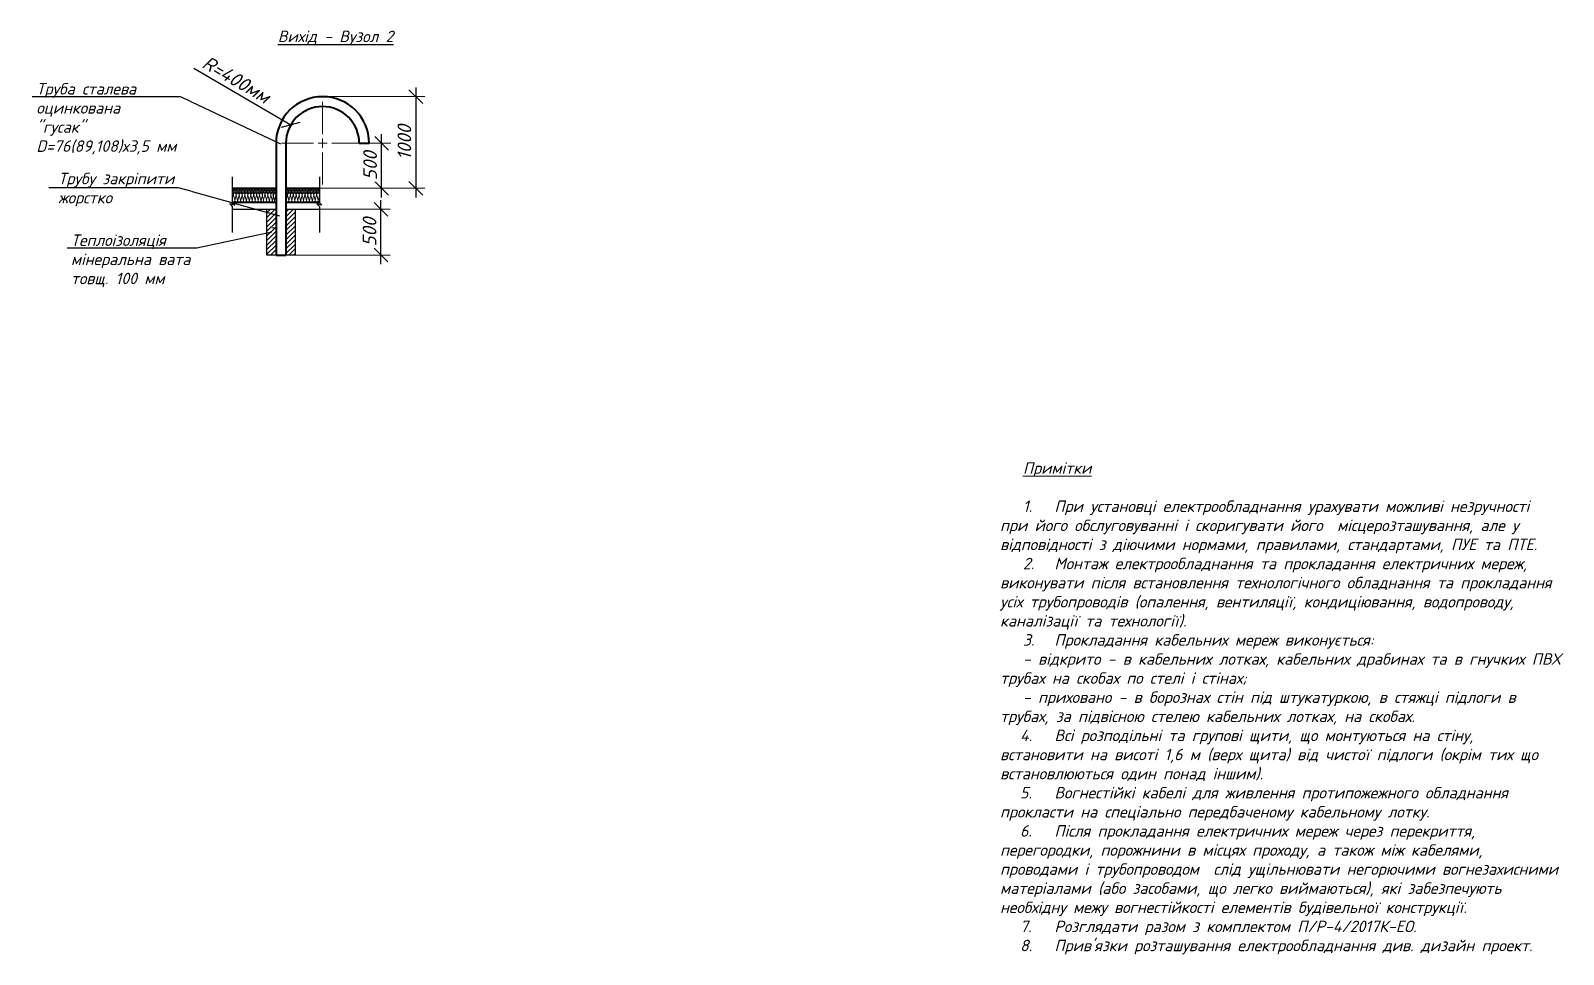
# Model space of a CAD drawing. Header units: millimetres. Extents: x -164867 to 807677, y -316775 to 513985.
# Drawn here: x 774235 to 807677, y 231348 to 251503 of the extents above; entities that cross this region are included whole.
import ezdxf
from ezdxf import colors
from ezdxf.entities.mleader import LeaderData, LeaderLine
from ezdxf.math import Vec2, Vec3

# ---------------------------------------------------------------- set-up
doc = ezdxf.new("R2010")
doc.units = ezdxf.units.MM
doc.layers.get('Defpoints').update_dxf_attribs({"color": 140})
doc.layers.add('0S-Insulation_pattern', color=120, linetype='Continuous')
doc.layers.add('выноски', color=7, linetype='Continuous')
doc.layers.add('okna', color=7, linetype='Continuous', lineweight=13)
doc.layers.add('Балки', color=5, linetype='Continuous', lineweight=30)
doc.styles.add('GOST 2.304', font='isocpeui.ttf')
doc.styles.add('ГОСТ', font='isocpeui.ttf')
doc.dimstyles.new('Копия ГОСТ М100', dxfattribs={"dimscale": 100, "dimtxt": 3, "dimasz": 3, "dimexe": 2, "dimexo": 0, "dimgap": 1, "dimtad": 1, "dimdec": 0, "dimzin": 0, "dimdsep": 46, "dimtxsty": 'ГОСТ', "dimblk": 'OBLIQUE', "dimcen": -1, "dimdle": 2, "dimadec": 0, "dimazin": 0, "dimtfac": 1, "dimtdec": 0, "dimtofl": 0, "dimtmove": 0, "dimatfit": 3, "dimldrblk": 'OBLIQUE', "dimfxl": 0.18, "dimtfill": 1, "dimtolj": 1, "dimtzin": 0, "dimlwe": 9, "dimarcsym": 0})

# ---------------------------------------------------------------- blocks, each defined once
blk = doc.blocks.new('_Oblique')
at = {"color": 0, "linetype": 'ByBlock', "lineweight": -2}
blk.add_line((-0.5, -0.5), (0.5, 0.5), dxfattribs=at)
blk = doc.blocks.new('*D514')
at = {"color": 0, "lineweight": -2, "ltscale": 10, "transparency": 16777216}
blk.add_line((782639, 250263), (782639, 247863), dxfattribs=at)
at = {"color": 0, "lineweight": 9, "ltscale": 10, "transparency": 16777216}
for p, q in [((780605, 250063), (782839, 250063)), ((780605, 248063), (782839, 248063))]:
    blk.add_line(p, q, dxfattribs=at)
at = {"layer": 'Defpoints', "color": 0, "ltscale": 10, "transparency": 16777216}
for p in [(780605, 250063), (780605, 248063), (782639, 248063)]:
    blk.add_point(p, dxfattribs=at)
at = {"color": 0, "lineweight": -2, "ltscale": 10, "transparency": 16777216, "xscale": 300, "yscale": 300, "zscale": 300}
for p, rotation in [((782639, 250063), 90), ((782639, 248063), 270)]:
    blk.add_blockref('_Oblique', p, dxfattribs=dict(at, rotation=rotation))
at = {"color": 0, "ltscale": 10, "transparency": 16777216, "insert": (782389, 249063), "char_height": 300, "attachment_point": 5, "rotation": 90, "style": 'ГОСТ', "bg_fill": 3, "box_fill_scale": 1.1, "bg_fill_color": 256, "bg_fill_true_color": 13158600, "bg_fill_transparency": 0}
blk.add_mtext('\\A1;1000', dxfattribs=at)
blk = doc.blocks.new('*D515')
at = {"layer": '0S-Insulation_pattern', "color": 0, "lineweight": -2, "transparency": 16777216}
blk.add_line((781879, 246407), (781879, 247807), dxfattribs=at)
at = {"layer": '0S-Insulation_pattern', "color": 0, "lineweight": 9, "transparency": 16777216}
for p, q in [((780005, 247607), (782079, 247607)), ((779805, 246607), (782079, 246607))]:
    blk.add_line(p, q, dxfattribs=at)
at = {"layer": 'Defpoints', "color": 0, "transparency": 16777216}
for p in [(780005, 247607), (779805, 246607)]:
    blk.add_point(p, dxfattribs=at)
at = {"layer": '0S-Insulation_pattern', "color": 0, "lineweight": -2, "transparency": 16777216, "xscale": 300, "yscale": 300, "zscale": 300}
for p, rotation in [((781879, 247607), 90), ((781879, 246607), 270)]:
    blk.add_blockref('_Oblique', p, dxfattribs=dict(at, rotation=rotation))
at = {"layer": '0S-Insulation_pattern', "color": 0, "lineweight": 5, "transparency": 16777216, "insert": (781629, 247107), "char_height": 300, "attachment_point": 5, "rotation": 90, "style": 'ГОСТ', "bg_fill": 3, "box_fill_scale": 1.1, "bg_fill_color": 256, "bg_fill_true_color": 13158600, "bg_fill_transparency": 0}
blk.add_mtext('\\A1;500', dxfattribs=at)
at = {"layer": 'Defpoints', "color": 0, "transparency": 16777216}
blk.add_point((781879, 247607), dxfattribs=at)
blk = doc.blocks.new('*D513')
at = {"color": 0, "lineweight": -2, "ltscale": 10, "transparency": 16777216}
blk.add_line((777797, 250687), (779914, 249450), dxfattribs=at)
at = {"color": 0, "lineweight": 9, "ltscale": 10, "transparency": 16777216}
for p, q in [((780605, 249247), (780605, 249947)), ((780605, 248947), (780605, 249147)), ((780405, 249047), (779705, 249047)), ((780505, 249047), (780705, 249047)), ((780605, 248847), (780605, 248147)), ((780805, 249047), (781505, 249047))]:
    blk.add_line(p, q, dxfattribs=at)
at = {"layer": 'Defpoints', "color": 0, "ltscale": 10, "transparency": 16777216}
for p in [(779914, 249450), (780605, 249047)]:
    blk.add_point(p, dxfattribs=at)
at = {"color": 0, "lineweight": -2, "ltscale": 10, "transparency": 16777216, "xscale": 300, "yscale": 300, "zscale": 300, "rotation": 329.6925627298368}
blk.add_blockref('_Oblique', (779914, 249450), dxfattribs=at)
at = {"color": 0, "ltscale": 10, "transparency": 16777216, "insert": (778723, 250436), "char_height": 300, "attachment_point": 5, "rotation": 329.6926, "style": 'ГОСТ', "bg_fill": 3, "box_fill_scale": 1.1, "bg_fill_color": 256, "bg_fill_true_color": 13158600, "bg_fill_transparency": 0}
blk.add_mtext('\\A1;R=400мм', dxfattribs=at)
blk = doc.blocks.new('_None')
blk = doc.blocks.new('*D516')
at = {"color": 0, "lineweight": -2, "ltscale": 10, "transparency": 16777216}
blk.add_line((781892, 247863), (781892, 249247), dxfattribs=at)
at = {"color": 0, "lineweight": 9, "ltscale": 10, "transparency": 16777216}
for p, q in [((781405, 249047), (782092, 249047)), ((780535, 248063), (782092, 248063))]:
    blk.add_line(p, q, dxfattribs=at)
at = {"layer": 'Defpoints', "color": 0, "ltscale": 10, "transparency": 16777216}
blk.add_point((780535, 248063), dxfattribs=at)
at = {"color": 0, "lineweight": -2, "ltscale": 10, "transparency": 16777216, "xscale": 300, "yscale": 300, "zscale": 300}
for p, rotation in [((781892, 249047), 90), ((781892, 248063), 270)]:
    blk.add_blockref('_Oblique', p, dxfattribs=dict(at, rotation=rotation))
at = {"color": 0, "ltscale": 10, "transparency": 16777216, "insert": (781642, 248555), "char_height": 300, "attachment_point": 5, "rotation": 90, "style": 'ГОСТ', "bg_fill": 3, "box_fill_scale": 1.1, "bg_fill_color": 256, "bg_fill_true_color": 13158600, "bg_fill_transparency": 0}
blk.add_mtext('\\A1;500', dxfattribs=at)
at = {"layer": 'Defpoints', "color": 0, "ltscale": 10, "transparency": 16777216}
for p in [(781405, 249047), (781892, 249047)]:
    blk.add_point(p, dxfattribs=at)

msp = doc.modelspace()

# ---------------------------------------------------------------- hatches: boundary and pattern name
at = {"ltscale": 10}
h = msp.add_hatch(dxfattribs=at)
h.set_pattern_fill('JIS_WOOD', color=256, scale=100)
h.set_pattern_definition([(45, (484998.876, 419135.026), (-50, 50), [])])
h.paths.add_polyline_path([(780004.55, 247197.61), (779804.55, 247197.61), (779804.55, 246606.97), (780004.55, 246606.97)])
h.paths.add_polyline_path([(780004.55, 247597.61), (779804.55, 247597.61), (779804.55, 247197.61), (780004.55, 247197.61)])
h.paths.add_polyline_path([(779588.55, 247597.61), (779388.55, 247597.61), (779388.55, 247472.41), (779588.55, 247454.89)])
h.paths.add_polyline_path([(779588.55, 247454.89), (779388.55, 247472.41), (779388.55, 247197.61), (779588.55, 247197.61)])
h.paths.add_polyline_path([(779588.55, 247197.61), (779388.55, 247197.61), (779388.55, 246606.97), (779588.55, 246606.97)])
h.paths.add_polyline_path([(779852.54, 247747.45), (780001.28, 247747.45), (779999.06, 247752.39), (779894.65, 247752.39), (779855.34, 247752.6)])

# ---------------------------------------------------------------- linework, layer by layer
at = {"lineweight": 40, "ltscale": 10}
for p, q in [((779588.55, 249046.56), (779588.55, 246606.97)), ((779804.55, 249046.56), (779804.55, 246606.97)), ((781404.55, 249046.56), (781620.55, 249046.56)), ((779588.55, 246606.97), (779804.55, 246606.97))]:
    msp.add_line(p, q, dxfattribs=at)
at = {"color": 124, "lineweight": 50}
for p, q in [((779588.55, 248062.56), (778634.13, 248062.56)), ((779588.55, 248062.56), (779498.52, 248062.56)), ((780535.21, 248062.56), (779804.55, 248062.56))]:
    msp.add_line(p, q, dxfattribs=at)
at = {"lineweight": 5}
for p, q in [((778634.13, 248061.07), (779588.55, 248061.07)), ((778634.13, 247961.07), (779594.28, 247961.07)), ((779498.52, 248061.07), (779588.55, 248061.07)), ((779498.52, 247961.07), (779594.28, 247961.07)), ((779804.55, 248061.07), (780535.21, 248061.07)), ((779804.55, 247961.07), (780535.15, 247961.07))]:
    msp.add_line(p, q, dxfattribs=at)
at = {"color": 5, "lineweight": 35}
for p, q in [((778634.13, 247757.58), (779588.55, 247757.58)), ((779498.52, 247757.58), (779588.55, 247757.58)), ((779804.55, 247757.58), (780535.03, 247757.58))]:
    msp.add_line(p, q, dxfattribs=at)
at = {"ltscale": 10}
for points in [[(778634.47, 248312.12), (778634.14, 247744.66), (778690.83, 247694.39), (778577.91, 247721.25), (778633.47, 247669.31), (778633.47, 247101.07)], [(780535.36, 248312.12), (780535.02, 247744.66), (780591.71, 247694.39), (780478.8, 247721.25), (780534.36, 247669.31), (780534.36, 247101.07)], [(779804.55, 247606.97), (780004.55, 247606.97), (780004.55, 246606.97), (779388.55, 246606.97), (779388.55, 247606.97), (779588.55, 247606.97)]]:
    msp.add_lwpolyline(points, dxfattribs=at)
at = {"lineweight": 40, "ltscale": 10}
for radius in [1016, 800]:
    msp.add_arc((780604.55, 249046.56), radius, 0, 180, dxfattribs=at)
at = {"layer": '0S-Insulation_pattern', "color": 0, "lineweight": 5}
for points in [[(778634.3, 248023.54), (778644.98, 247980.76, -0.40644662), (778634.13, 247961.26)], [(778912.65, 247758.32, -0.49395148), (778881.77, 247798.68), (778911.54, 247917.96, 1.30672932), (778849.77, 247917.96), (778879.54, 247798.68, -1.30672932), (778817.77, 247798.68), (778847.54, 247917.96, 1.30672932), (778785.77, 247917.96), (778815.54, 247798.68, -1.30672932), (778753.77, 247798.68), (778783.54, 247917.96, 1.30672932), (778721.77, 247917.96), (778751.54, 247798.68, -1.30672932), (778689.77, 247798.68), (778719.54, 247917.96, 1.30672932), (778657.77, 247917.96), (778687.54, 247798.68, -0.76659814), (778634.13, 247767.59, -0.76659814)], [(778634.13, 247832.18), (778655.54, 247917.96, 0.40366668), (778634.13, 247956.89, 0.40366668)], [(778725.54, 247960.58, -0.49395148), (778710.09, 247980.76), (778724.98, 248040.4, 1.30672932), (778694.09, 248040.4), (778708.98, 247980.76, -1.30672932), (778678.09, 247980.76), (778692.98, 248040.4, 1.30672932), (778662.09, 248040.4), (778676.98, 247980.76, -1.30672932), (778646.09, 247980.76), (778660.98, 248040.4, 0.76492832), (778634.32, 248055.99, 0.76492832)], [(778917.98, 247960.58, -0.49395148), (778902.54, 247980.76), (778917.42, 248040.4, 1.30672932), (778886.54, 248040.4), (778901.42, 247980.76, -1.30672932), (778870.54, 247980.76), (778885.42, 248040.4, 1.30672932), (778854.54, 248040.4), (778869.42, 247980.76, -1.30672932), (778838.54, 247980.76), (778853.42, 248040.4, 1.30672932), (778822.54, 248040.4), (778837.42, 247980.76, -1.30672932), (778806.54, 247980.76), (778821.42, 248040.4, 1.30672932), (778790.54, 248040.4), (778805.42, 247980.76, -1.30672932), (778774.54, 247980.76), (778789.42, 248040.4, 1.30672932), (778758.54, 248040.4), (778773.42, 247980.76, -1.30672932), (778742.54, 247980.76), (778757.42, 248040.4, 1.30672932), (778726.54, 248040.4), (778741.42, 247980.76, -0.62120462), (778719.92, 247961.77)], [(779293.98, 247758.32, -0.49395148), (779263.1, 247798.68), (779292.87, 247917.96, 1.30672932), (779231.1, 247917.96), (779260.87, 247798.68, -1.30672932), (779199.1, 247798.68), (779228.87, 247917.96, 1.30672932), (779167.1, 247917.96), (779196.87, 247798.68, -1.30672932), (779135.1, 247798.68), (779164.87, 247917.96, 1.30672932), (779103.1, 247917.96), (779132.87, 247798.68, -1.30672932), (779071.1, 247798.68), (779100.87, 247917.96, 1.30672932), (779039.1, 247917.96), (779068.87, 247798.68, -1.30672932), (779007.1, 247798.68), (779036.87, 247917.96, 1.30672932), (778975.1, 247917.96), (779004.87, 247798.68, -1.30672932), (778943.1, 247798.68), (778972.87, 247917.96, 1.30672932), (778911.1, 247917.96), (778940.87, 247798.68, -0.62120462), (778897.87, 247760.7)], [(779110.1, 247960.58, -0.49395148), (779094.65, 247980.76), (779109.54, 248040.4, 1.30672932), (779078.65, 248040.4), (779093.54, 247980.76, -1.30672932), (779062.65, 247980.76), (779077.54, 248040.4, 1.30672932), (779046.65, 248040.4), (779061.54, 247980.76, -1.30672932), (779030.65, 247980.76), (779045.54, 248040.4, 1.30672932), (779014.65, 248040.4), (779029.54, 247980.76, -1.30672932), (778998.65, 247980.76), (779013.54, 248040.4, 1.30672932), (778982.65, 248040.4), (778997.54, 247980.76, -1.30672932), (778966.65, 247980.76), (778981.54, 248040.4, 1.30672932), (778950.65, 248040.4), (778965.54, 247980.76, -1.30672932), (778934.65, 247980.76), (778949.54, 248040.4, 1.30672932), (778918.65, 248040.4), (778933.54, 247980.76, -0.62120462), (778912.04, 247961.77)], [(779278.71, 247963.14, -0.68730427), (779254.59, 247980.76), (779269.48, 248040.4, 1.30672932), (779238.59, 248040.4), (779253.48, 247980.76, -1.30672932), (779222.59, 247980.76), (779237.48, 248040.4, 1.30672932), (779206.59, 248040.4), (779221.48, 247980.76, -1.30672932), (779190.59, 247980.76), (779205.48, 248040.4, 1.30672932), (779174.59, 248040.4), (779189.48, 247980.76, -1.30672932), (779158.59, 247980.76), (779173.48, 248040.4, 1.30672932), (779142.59, 248040.4), (779157.48, 247980.76, -1.30672932), (779126.59, 247980.76), (779141.48, 248040.4, 1.30672932), (779110.59, 248040.4), (779125.48, 247980.76, -0.62120462), (779103.98, 247961.77)], [(779539.81, 247762.67, -0.49395148), (779508.92, 247803.03), (779538.7, 247922.3, 1.30672932), (779476.92, 247922.3), (779506.7, 247803.03, -1.30672932), (779444.92, 247803.03), (779474.7, 247922.3, 1.30672932), (779412.92, 247922.3), (779442.7, 247803.03, -1.30672932), (779380.92, 247803.03), (779410.7, 247922.3, 1.30672932), (779348.92, 247922.3), (779378.7, 247803.03, -1.30672932), (779316.92, 247803.03), (779346.7, 247922.3, 1.30672932), (779284.92, 247922.3), (779314.7, 247803.03, -0.76659814), (779261.28, 247771.94, -0.76659814)], [(779462.43, 247960.58, -0.49395148), (779446.98, 247980.76), (779461.87, 248040.4, 1.30672932), (779430.98, 248040.4), (779445.87, 247980.76, -1.30672932), (779414.98, 247980.76), (779429.87, 248040.4, 1.30672932), (779398.98, 248040.4), (779413.87, 247980.76, -1.30672932), (779382.98, 247980.76), (779397.87, 248040.4, 1.30672932), (779366.98, 248040.4), (779381.87, 247980.76, -1.30672932), (779350.98, 247980.76), (779365.87, 248040.4, 1.30672932), (779334.98, 248040.4), (779349.87, 247980.76, -1.30672932), (779318.98, 247980.76), (779333.87, 248040.4, 1.30672932), (779302.98, 248040.4), (779317.87, 247980.76, -1.30672932), (779286.98, 247980.76), (779301.87, 248040.4, 1.30672932), (779270.98, 248040.4), (779285.87, 247980.76, -0.62120462), (779264.37, 247961.77)], [(779594.28, 247961.07, -0.57344841), (779574.92, 247980.76), (779589.81, 248040.4, 1.30672932), (779558.92, 248040.4), (779573.81, 247980.76, -1.30672932), (779542.92, 247980.76), (779557.81, 248040.4, 1.30672932), (779526.92, 248040.4), (779541.81, 247980.76, -1.30672932), (779510.92, 247980.76), (779525.81, 248040.4, 1.30672932), (779494.92, 248040.4), (779509.81, 247980.76, -1.30672932), (779478.92, 247980.76), (779493.81, 248040.4, 1.30672932), (779462.92, 248040.4), (779477.81, 247980.76, -0.62120462), (779456.3, 247961.77)], [(779589.93, 247960.58, -0.49395148), (779574.48, 247980.76), (779589.37, 248040.4, 1.30672932), (779558.48, 248040.4), (779573.37, 247980.76, -1.30672932), (779542.48, 247980.76), (779557.37, 248040.4, 1.30672932), (779526.48, 248040.4), (779541.37, 247980.76, -1.30672932), (779510.48, 247980.76), (779525.37, 248040.4, 1.30672932), (779494.48, 248040.4), (779509.37, 247980.76, -0.40644662), (779498.52, 247961.26, -0.40644662)], [(779588.55, 247758.51, -0.52862968), (779554.15, 247798.68), (779583.93, 247917.96, 1.30672932), (779522.15, 247917.96), (779551.93, 247798.68, -0.76659814), (779498.52, 247767.59)], [(779588.55, 247940.9, 0.18643581), (779586.15, 247917.96), (779588.55, 247908.35)], [(779590.36, 248044.58, 0.06619444), (779590.92, 248040.4)], [(779974.49, 247960.58, -0.49395148), (779959.04, 247980.76), (779973.93, 248040.4, 1.30672932), (779943.04, 248040.4), (779957.93, 247980.76, -1.30672932), (779927.04, 247980.76), (779941.93, 248040.4, 1.30672932), (779911.04, 248040.4), (779925.93, 247980.76, -1.30672932), (779895.04, 247980.76), (779909.93, 248040.4, 1.30672932), (779879.04, 248040.4), (779893.93, 247980.76, -1.30672932), (779863.04, 247980.76), (779877.93, 248040.4, 1.30672932), (779847.04, 248040.4), (779861.93, 247980.76, -1.30672932), (779831.04, 247980.76), (779845.93, 248040.4, 1.30672932), (779815.04, 248040.4), (779829.93, 247980.76, -1.30672932), (779799.04, 247980.76), (779813.93, 248040.4, 0.37814863), (779804.55, 248059.39, 0.37814863)], [(780158.37, 247758.32, -0.49395148), (780127.48, 247798.68), (780157.26, 247917.96, 1.30672932), (780095.48, 247917.96), (780125.26, 247798.68, -1.30672932), (780063.48, 247798.68), (780093.26, 247917.96, 1.30672932), (780031.48, 247917.96), (780061.26, 247798.68, -1.30672932), (779999.48, 247798.68), (780029.26, 247917.96, 1.30672932), (779967.48, 247917.96), (779997.26, 247798.68, -1.30672932), (779935.48, 247798.68), (779965.26, 247917.96, 1.30672932), (779903.48, 247917.96), (779933.26, 247798.68, -1.30672932), (779871.48, 247798.68), (779901.26, 247917.96, 1.30672932), (779839.48, 247917.96), (779869.26, 247798.68, -1.30672932), (779807.48, 247798.68), (779837.26, 247917.96, 0.51175236), (779804.55, 247958.27, 0.51175236)], [(780143.1, 247963.14, -0.68730427), (780118.98, 247980.76), (780133.87, 248040.4, 1.30672932), (780102.98, 248040.4), (780117.87, 247980.76, -1.30672932), (780086.98, 247980.76), (780101.87, 248040.4, 1.30672932), (780070.98, 248040.4), (780085.87, 247980.76, -1.30672932), (780054.98, 247980.76), (780069.87, 248040.4, 1.30672932), (780038.98, 248040.4), (780053.87, 247980.76, -1.30672932), (780022.98, 247980.76), (780037.87, 248040.4, 1.30672932), (780006.98, 248040.4), (780021.87, 247980.76, -1.30672932), (779990.98, 247980.76), (780005.87, 248040.4, 1.30672932), (779974.98, 248040.4), (779989.87, 247980.76, -0.62120462), (779968.36, 247961.77)], [(780326.81, 247960.58, -0.49395148), (780311.37, 247980.76), (780326.26, 248040.4, 1.30672932), (780295.37, 248040.4), (780310.26, 247980.76, -1.30672932), (780279.37, 247980.76), (780294.26, 248040.4, 1.30672932), (780263.37, 248040.4), (780278.26, 247980.76, -1.30672932), (780247.37, 247980.76), (780262.26, 248040.4, 1.30672932), (780231.37, 248040.4), (780246.26, 247980.76, -1.30672932), (780215.37, 247980.76), (780230.26, 248040.4, 1.30672932), (780199.37, 248040.4), (780214.26, 247980.76, -1.30672932), (780183.37, 247980.76), (780198.26, 248040.4, 1.30672932), (780167.37, 248040.4), (780182.26, 247980.76, -1.30672932), (780151.37, 247980.76), (780166.26, 248040.4, 1.30672932), (780135.37, 248040.4), (780150.26, 247980.76, -0.62120462), (780128.76, 247961.77)], [(780535.14, 247944.07, 0.85007739), (780477.63, 247917.96), (780507.4, 247798.68, -1.30672932), (780445.63, 247798.68), (780475.4, 247917.96, 1.30672932), (780413.63, 247917.96), (780443.4, 247798.68, -1.30672932), (780381.63, 247798.68), (780411.4, 247917.96, 1.30672932), (780349.63, 247917.96), (780379.4, 247798.68, -1.30672932), (780317.63, 247798.68), (780347.4, 247917.96, 1.30672932), (780285.63, 247917.96), (780315.4, 247798.68, -1.30672932), (780253.63, 247798.68), (780283.4, 247917.96, 1.30672932), (780221.63, 247917.96), (780251.4, 247798.68, -1.30672932), (780189.63, 247798.68), (780219.4, 247917.96, 1.30672932), (780157.63, 247917.96), (780187.4, 247798.68, -0.62120462), (780144.4, 247760.7)], [(780495.43, 247963.14, -0.68730427), (780471.31, 247980.76), (780486.19, 248040.4, 1.30672932), (780455.31, 248040.4), (780470.19, 247980.76, -1.30672932), (780439.31, 247980.76), (780454.19, 248040.4, 1.30672932), (780423.31, 248040.4), (780438.19, 247980.76, -1.30672932), (780407.31, 247980.76), (780422.19, 248040.4, 1.30672932), (780391.31, 248040.4), (780406.19, 247980.76, -1.30672932), (780375.31, 247980.76), (780390.19, 248040.4, 1.30672932), (780359.31, 248040.4), (780374.19, 247980.76, -1.30672932), (780343.31, 247980.76), (780358.19, 248040.4, 1.30672932), (780327.31, 248040.4), (780342.19, 247980.76, -0.62120462), (780320.69, 247961.77)], [(780535.21, 248060.54, 0.51770786), (780518.56, 248040.4), (780533.45, 247980.76, -1.30672932), (780502.56, 247980.76), (780517.45, 248040.4, 1.30672932), (780486.56, 248040.4), (780501.45, 247980.76, -0.62120462), (780479.94, 247961.77)], [(780535.03, 247758.79, -0.44150761), (780509.63, 247798.68), (780535.12, 247900.8)], [(780535.16, 247970.61, -0.16315974), (780534.56, 247980.76), (780535.17, 247983.2)], [(779804.55, 247801.51), (779805.26, 247798.68, -0.15191779), (779804.55, 247779.69)]]:
    msp.add_lwpolyline(points, format="xyb", dxfattribs=at)
at = {"layer": 'okna', "color": 0, "lineweight": 5}
for p, q in [((778634.13, 247597.67), (779588.55, 247597.68)), ((779498.52, 247597.67), (779588.55, 247597.67)), ((779804.55, 247597.67), (780534.36, 247597.68))]:
    msp.add_line(p, q, dxfattribs=at)
at = {"layer": 'Балки', "color": 0, "lineweight": 5}
for points in [[(778634.13, 247597.61), (779588.55, 247597.61)], [(779498.52, 247597.61), (779588.55, 247597.61)], [(779804.55, 247597.61), (780534.36, 247597.61)], [(779588.55, 247197.61), (779498.52, 247197.61)]]:
    msp.add_lwpolyline(points, dxfattribs=at)

# ---------------------------------------------------------------- texts
at = {"ltscale": 40, "insert": (780762.89, 251343.64), "char_height": 250, "width": 5696.5025, "attachment_point": 5, "style": 'ГОСТ'}
msp.add_mtext('\\pxl1;{\\LВихід - Вузол 2}', dxfattribs=at)
at = {"color": 7, "lineweight": 15, "insert": (795386.78, 242084.3), "char_height": 250, "width": 12232.6624, "attachment_point": 1, "style": 'GOST 2.304'}
msp.add_mtext("\\pi500;{\\LПримітки\\P\\pi436.3125;}\\P\\pt1186.3125;1.^IПри установці електрообладнання урахувати можливі незручності при його обслуговуванні і скоригувати його  місцерозташування, але у відповідності з діючими нормами, правилами, стандартами, ПУЕ та ПТЕ.\\P2.^IМонтаж електрообладнання та прокладання електричних мереж, виконувати після встановлення технологічного обладнання та прокладання усіх трубопроводів (опалення, вентиляції, кондиціювання, водопроводу, каналізації та технології){\\fISOCPEUR|b0|i1|c238|p34;.\\P}3.^IПрокладання кабельних мереж виконується:\\P\\pi500,tz;- відкрито - в кабельних лотках, кабельних драбинах та в гнучких ПВХ трубах на скобах по стелі і стінах;\\P- приховано - в борознах стін під штукатуркою, в стяжці підлоги в трубах, за підвісною стелею кабельних лотках, на скобах.\\P\\pi436.3125,t1186.3125;4.^IВсі розподільні та групові щити, що монтуються на стіну, встановити на висоті 1,6 м (верх щита) від чистої підлоги (окрім тих що встановлюються один понад іншим).\\P5.^IВогнестійкі кабелі для живлення протипожежного обладнання прокласти на спеціально передбаченому кабельному лотку.\\P6.^IПісля прокладання електричних мереж через перекриття, перегородки, порожнини в місцях проходу, а також між кабелями, проводами і трубопроводом  слід ущільнювати негорючими вогнезахисними матеріалами (або засобами, що легко виймаються), які забезпечують необхідну межу вогнестійкості елементів будівельної конструкції.\\P7.^IРозглядати разом з комплектом{\\C256; П/Р-4/2017К-ЕО.}\\P8.^IПрив'язки розташування електрообладнання див. дизайн проект.", dxfattribs=at)

# ---------------------------------------------------------------- next in the draw order: dimensions: what is measured, and where the dimension line sits
at = {"ltscale": 10}
dim = msp.add_linear_dim(base=(782639.42, 248062.56), p1=(780604.55, 250062.56), p2=(780604.55, 248062.56), angle=90, text='1000', dimstyle='Копия ГОСТ М100', override={"dimfxl": 25.4}, dxfattribs=at)
dim.commit()
dim.dimension.update_dxf_attribs({"geometry": '*D514', "text_midpoint": (782389.42, 249062.56)})

# ---------------------------------------------------------------- next in the draw order: leaders
at = {"layer": 'выноски', "color": 6, "ltscale": 100}
ml = msp.add_multileader_mtext('Standard', dxfattribs=at)
ml.set_content('Теплоізоляція\\Pмінеральна вата\\Pтовщ. 100 мм', color=6, style='GOST 2.304')
ml.set_leader_properties()
ml.set_arrow_properties(name='NONE')
ml.build(insert=Vec2(0, 0))
ml.multileader.update_dxf_attribs({"text_left_attachment_type": 6, "text_right_attachment_type": 6})
ctx = ml.context
ctx.base_point, ctx.char_height, ctx.plane_origin = Vec3(775112.55, 246754.84), 250, Vec3(771080.53, 246052.26)
ctx.left_attachment, ctx.right_attachment = 6, 6
notes = []
notes.append((ctx, [(1, (1, 1, 0), (777857.88, 246754.84), (-1, 0), 8, [(0, [(779496.74, 247105.57)], 0, [])])]))
ctx.mtext.insert, ctx.mtext.width, ctx.mtext.defined_height, ctx.mtext.flow_direction = Vec3(775114.55, 247054.84), 2787.4151, 1171.52, 5
ctx.mtext.has_bg_fill, ctx.mtext.bg_color, ctx.mtext.bg_scale_factor, ctx.mtext.bg_transparency, ctx.mtext.use_window_bg_color = 1, -1023410167, 1.5, 0, 1
for ctx, leaders in notes:
    for number, flags, end, landing, length, lines in leaders:
        leader = LeaderData()
        leader.index, (leader.has_last_leader_line, leader.has_dogleg_vector, leader.attachment_direction) = number, flags
        leader.last_leader_point, leader.dogleg_vector, leader.dogleg_length = Vec3(end), Vec3(landing), length
        for number, points, colour, breaks in lines:
            line = LeaderLine()
            line.index, line.vertices, line.color, line.breaks = number, Vec3.list(points), colors.encode_raw_color(colour), breaks
            leader.lines.append(line)
        ctx.leaders.append(leader)

# ---------------------------------------------------------------- next in the draw order: dimensions: what is measured, and where the dimension line sits
at = {"ltscale": 10}
dim = msp.add_radius_dim(center=(780604.55, 249046.56), mpoint=(779913.89, 249450.27), text='R=400мм', dimstyle='Копия ГОСТ М100', override={"dimfxl": 25.4}, dxfattribs=at)
dim.commit()
dim.dimension.update_dxf_attribs({"geometry": '*D513', "text_midpoint": (778722.79, 250436.08)})
at = {"layer": '0S-Insulation_pattern', "color": 0, "lineweight": 5}
dim = msp.add_linear_dim(base=(781878.7, 247606.97), p1=(779804.55, 246607.21), p2=(780004.55, 247606.97), angle=90, text='500', dimstyle='Копия ГОСТ М100', override={"dimfxl": 25.4}, dxfattribs=at)
dim.commit()
dim.dimension.update_dxf_attribs({"geometry": '*D515', "text_midpoint": (781628.7, 247107.09)})

# ---------------------------------------------------------------- next in the draw order: dimensions: what is measured, and where the dimension line sits
at = {"ltscale": 10}
dim = msp.add_linear_dim(base=(781892.18, 249046.56), p1=(780535.21, 248062.56), p2=(781404.55, 249046.56), angle=90, text='500', dimstyle='Копия ГОСТ М100', override={"dimfxl": 25.4}, dxfattribs=at)
dim.commit()
dim.dimension.update_dxf_attribs({"geometry": '*D516', "text_midpoint": (781642.18, 248554.56)})

# ---------------------------------------------------------------- next in the draw order: leaders
at = {"layer": 'выноски', "color": 6, "ltscale": 100}
ml = msp.add_multileader_mtext('Standard', dxfattribs=at)
ml.set_content('Труба сталева оцинкована\\P"гусак" \\PD=76(89,108)х3,5 мм', color=6, style='GOST 2.304')
ml.set_leader_properties()
ml.set_arrow_properties(name='NONE')
ml.build(insert=Vec2(0, 0))
ml.multileader.update_dxf_attribs({"text_left_attachment_type": 6, "text_right_attachment_type": 6})
ctx = ml.context
ctx.base_point, ctx.char_height, ctx.plane_origin = Vec3(774358.01, 250059.26), 250, Vec3(770853.81, 249847.83)
ctx.left_attachment, ctx.right_attachment = 6, 6
notes = []
notes.append((ctx, [(1, (1, 1, 0), (777503.72, 250059.26), (-1, 0), 8, [(0, [(779693.95, 249028.62)], 0, [])])]))
ctx.mtext.insert, ctx.mtext.width, ctx.mtext.defined_height, ctx.mtext.flow_direction = Vec3(774360.01, 250359.26), 3197.3654, 559.56, 5
ctx.mtext.has_bg_fill, ctx.mtext.bg_color, ctx.mtext.bg_scale_factor, ctx.mtext.bg_transparency, ctx.mtext.use_window_bg_color = 1, -1023410167, 1.5, 0, 1
for ctx, leaders in notes:
    for number, flags, end, landing, length, lines in leaders:
        leader = LeaderData()
        leader.index, (leader.has_last_leader_line, leader.has_dogleg_vector, leader.attachment_direction) = number, flags
        leader.last_leader_point, leader.dogleg_vector, leader.dogleg_length = Vec3(end), Vec3(landing), length
        for number, points, colour, breaks in lines:
            line = LeaderLine()
            line.index, line.vertices, line.color, line.breaks = number, Vec3.list(points), colors.encode_raw_color(colour), breaks
            leader.lines.append(line)
        ctx.leaders.append(leader)

# ---------------------------------------------------------------- next in the draw order: leaders
ml = msp.add_multileader_mtext('Standard', dxfattribs=at)
ml.set_content('Трубу закріпити жорстко', color=6, style='GOST 2.304')
ml.set_leader_properties()
ml.set_arrow_properties(name='NONE')
ml.build(insert=Vec2(0, 0))
ml.multileader.update_dxf_attribs({"text_left_attachment_type": 6, "text_right_attachment_type": 6})
ctx = ml.context
ctx.base_point, ctx.char_height, ctx.plane_origin = Vec3(774835.35, 248076.19), 250, Vec3(769653.75, 247933.63)
ctx.left_attachment, ctx.right_attachment = 6, 6
notes = []
notes.append((ctx, [(1, (1, 1, 0), (777454.17, 248076.19), (-1, 0), 8, [(0, [(779671.76, 247454.89)], 0, [])])]))
ctx.mtext.insert, ctx.mtext.width, ctx.mtext.defined_height, ctx.mtext.flow_direction = Vec3(774837.35, 248401.19), 2787.4151, 611.49, 5
ctx.mtext.has_bg_fill, ctx.mtext.bg_color, ctx.mtext.bg_scale_factor, ctx.mtext.bg_transparency, ctx.mtext.use_window_bg_color = 1, -1023410167, 1.5, 0, 1
for ctx, leaders in notes:
    for number, flags, end, landing, length, lines in leaders:
        leader = LeaderData()
        leader.index, (leader.has_last_leader_line, leader.has_dogleg_vector, leader.attachment_direction) = number, flags
        leader.last_leader_point, leader.dogleg_vector, leader.dogleg_length = Vec3(end), Vec3(landing), length
        for number, points, colour, breaks in lines:
            line = LeaderLine()
            line.index, line.vertices, line.color, line.breaks = number, Vec3.list(points), colors.encode_raw_color(colour), breaks
            leader.lines.append(line)
        ctx.leaders.append(leader)

# ---------------------------------------------------------------- next in the draw order: linework, layer by layer
at = {"layer": '0S-Insulation_pattern', "color": 0, "lineweight": 5}
for points in [[(778634.14, 247744.66), (778634.14, 247747.45), (779588.55, 247747.45)], [(779588.55, 247606.97), (778634.14, 247606.97)], [(779804.55, 247747.45), (780534.36, 247747.45)], [(780534.36, 247669.31), (780534.36, 247606.97), (779804.55, 247606.97)]]:
    msp.add_lwpolyline(points, dxfattribs=at)

doc.saveas('drawing.dxf')
